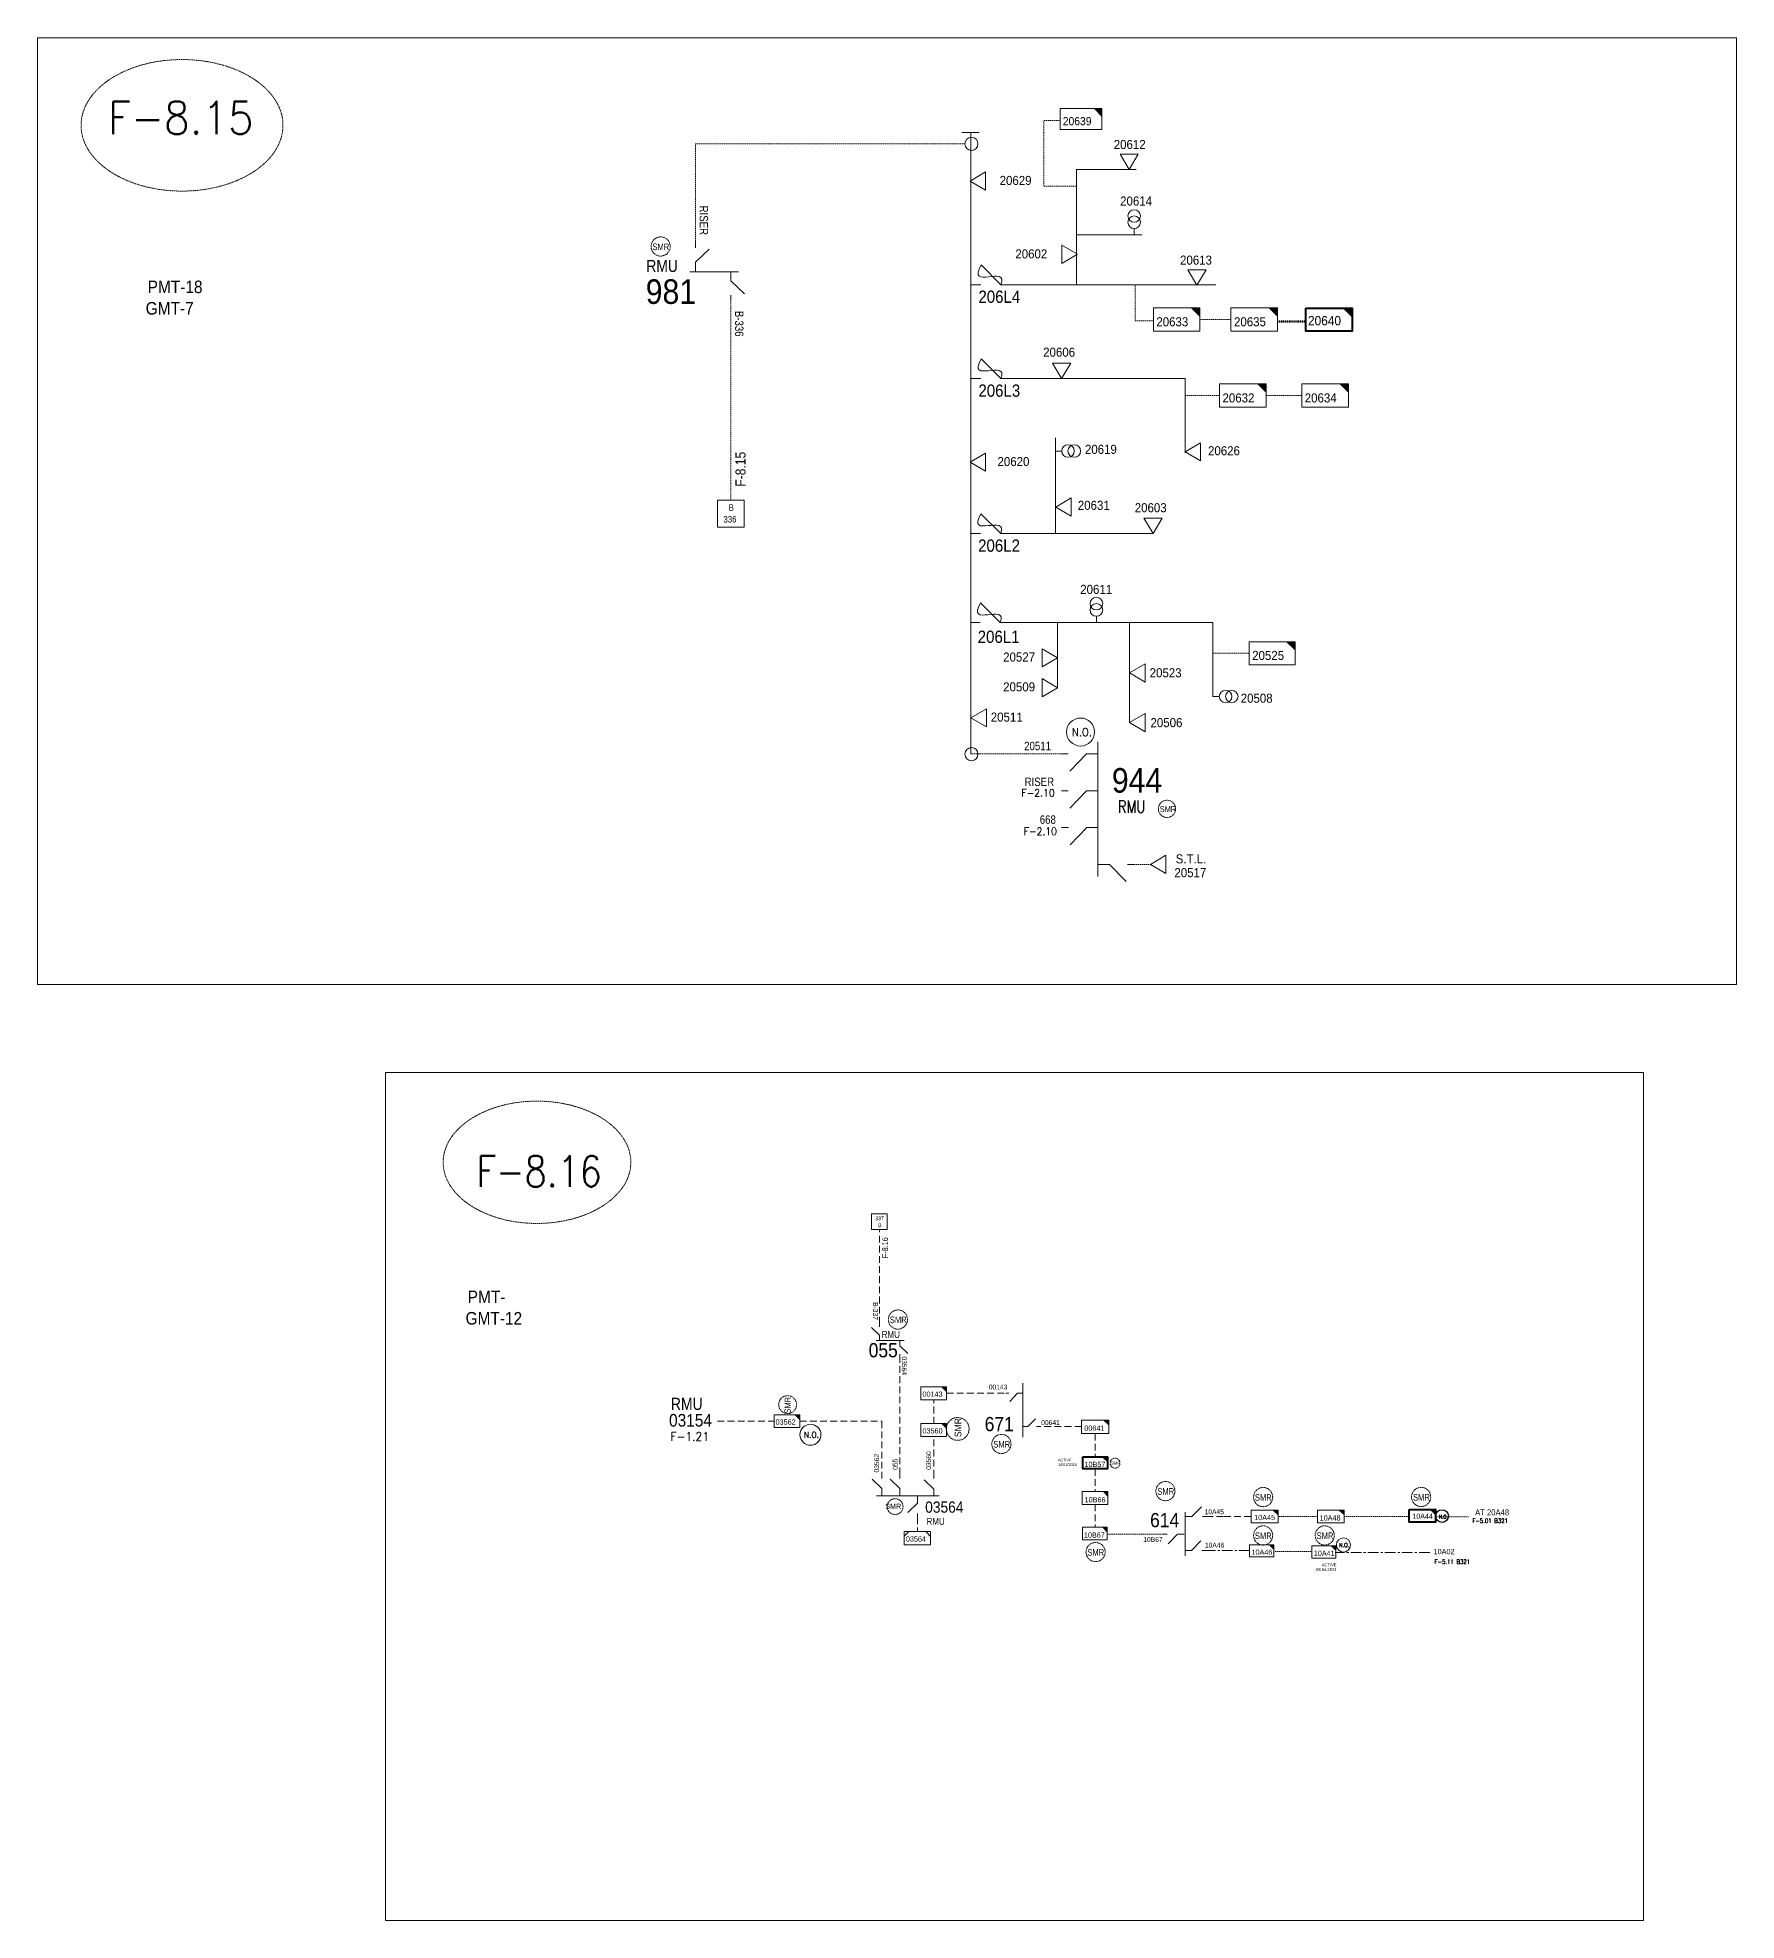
# Model space of a CAD drawing. Header units: metres. Extents: x 65984 to 144644, y -19036 to 23726.
# Drawn here: x 95911 to 97108, y 4338 to 5664 of the extents above; entities that cross this region are included whole.
import ezdxf
from ezdxf.enums import TextEntityAlignment as Align

# ---------------------------------------------------------------- set-up
doc = ezdxf.new("R2010")
doc.units = ezdxf.units.M
doc.header["$MEASUREMENT"] = 0
for name, pattern in [('( Center )', [2, 1.25, -0.25, 0.25, -0.25]), ('DGN Style 2', [0.023128, 0, -0.023128]), ('DGN Style 3', [0.013877, 0, -0.013877]), ('HIDDEN2', [2381.25, 1587.5, -793.75])]:
    doc.linetypes.add(name, pattern=pattern)
doc.layers.get('0').update_dxf_attribs({"color": 95, "lineweight": 40})
for name, color, linetype, lineweight in [('d_eos', 111, 'Continuous', 40), ('d_eos no', 121, 'Continuous', 40), ('d_fco', 5, 'Continuous', 40), ('d_fco text', 95, 'Continuous', 40), ('d_oh branch', 94, 'Continuous', 40), ('d_switch', 95, 'Continuous', 40), ('d_tf', 1, 'Continuous', 40), ('d_tf no', 6, 'Continuous', 40), ('d_tf_200', 1, 'Continuous', 40), ('d_ug cable', 95, 'Continuous', 40), ('d_unit sub', 7, 'Continuous', 40), ('FDR  1  05', 172, 'Continuous', 40), ('FDR  1  16', 234, 'Continuous', 40), ('fedr no', 95, 'Continuous', 40), ('GRID STATION  04', 7, 'Continuous', 40), ('Level 37', 7, 'Continuous', 0), ('O H MAIN FEEDER', 4, 'Continuous', 100), ('SW N O', 114, 'Continuous', 30)]:
    doc.layers.add(name, color=color, linetype=linetype, lineweight=lineweight)
doc.styles.add('NASKHF', font='naskhf.shx', dxfattribs={"height": 8})
doc.styles.get("Standard").update_dxf_attribs({"font": 'txt.shx'})
doc.styles.add('Style-Arial', font='arial.ttf')
doc.styles.add('Style-ENGINEERING', font='ENGINEERING.shx')
doc.styles.add('Style-msdefault', font='msdefault.shx')
doc.styles.add('Style-STANDARD', font='STANDARD.shx')

# ---------------------------------------------------------------- blocks, each defined once
blk = doc.blocks.new('*U1286')
at = {"layer": 'd_eos', "color": 2, "linetype": 'Continuous', "lineweight": 13, "ltscale": 0.542324}
for p, q in [((-7.2, 3.8), (-12.7, 9.1)), ((-7.2, 9.6), (-7.2, 11.8)), ((-7.2, 9.6), (-7.2, 11.8)), ((-7.2, 0.1), (-7.2, 3.8)), ((-9.6, -0.1), (10.2, -0.1)), ((7.2, -0.1), (7.2, -3.8)), ((7.2, -3.8), (12.7, -9.1)), ((7.2, -9.6), (7.2, -11.8))]:
    blk.add_line(p, q, dxfattribs=at)
at = {"layer": 'd_ug cable', "color": 2, "linetype": 'DGN Style 2', "lineweight": 13, "flags": 128}
blk.add_lwpolyline([(7.2, -11.8), (7.2, -11.8)], close=True, dxfattribs=at)
blk = doc.blocks.new('TF_8')
at = {"color": 0, "linetype": 'ByBlock', "lineweight": -2}
blk.add_line((6.3, 4.95), (9.9, 1.35), dxfattribs=at)
blk.add_3dface([(-10.1, 4.95), (9.9, 4.95), (9.9, -5.05), (-10.1, -5.05)], dxfattribs=at)
blk = doc.blocks.new('exist.us-1000kva')
at = {"color": 0, "linetype": 'ByBlock', "lineweight": -2, "flags": 128}
blk.add_lwpolyline([(40, 12.9), (32.8, 20), (40, 20)], close=True, dxfattribs=at)
at = {"color": 0, "linetype": 'ByBlock', "lineweight": -2, "extrusion": (0, 0, -1)}
blk.add_solid([(-40, 12.9), (-32.8, 20), (-40, 20)], dxfattribs=at)
at = {"color": 0, "linetype": 'ByBlock', "lineweight": -2, "xscale": 2, "yscale": 2}
blk.add_blockref('TF_8', (20.2, 10.1), dxfattribs=at)
blk = doc.blocks.new('*U1372')
at = {"layer": 'd_eos', "color": 2, "linetype": 'Continuous', "lineweight": 13, "ltscale": 0.937135}
for p, q in [((-10.92, 12.05), (-10.92, 14.82)), ((-10.92, 4.75), (-4.06, 11.41)), ((-10.93, 0.2), (-10.93, 4.75)), ((-13.93, -0.16), (10.87, -0.16)), ((7.07, -0.16), (7.07, -4.72)), ((7.08, -4.72), (13.94, -11.38)), ((7.07, -12.02), (7.07, -14.78))]:
    blk.add_line(p, q, dxfattribs=at)
at = {"layer": 'd_ug cable', "color": 2, "linetype": 'DGN Style 2', "lineweight": 13, "flags": 128}
blk.add_lwpolyline([(7.07, -14.78), (7.07, -14.78)], close=True, dxfattribs=at)
blk = doc.blocks.new('*U1373')
at = {"layer": 'd_fco', "color": 7, "linetype": 'Continuous', "lineweight": 13}
blk.add_line((-4.6, 4.2), (-10.1, 4.2), dxfattribs=at)
at = {"layer": 'd_fco', "color": 7, "linetype": 'Continuous', "lineweight": 13, "extrusion": (0, 0, -1), "flags": 128}
blk.add_lwpolyline([(-13.8, 4.2), (-7.1, 4.2), (4.4, -7.3)], dxfattribs=at)
at = {"layer": 'd_fco', "color": 7, "linetype": 'Continuous', "lineweight": 13}
blk.add_open_spline([(-4.4, -7.3), (-13, 7.7), (11.6, -7.7), (7.1, 4.2)], degree=3, dxfattribs=at)
blk = doc.blocks.new('TFU_157')
at = {"layer": 'd_tf_200', "color": 70, "linetype": 'Continuous', "lineweight": 13, "true_color": 0x60ff21}
blk.add_line((0, 10), (0, 0), dxfattribs=at)
for centre in [(0, 30), (0, 20)]:
    blk.add_circle(centre, 10, dxfattribs=at)
blk = doc.blocks.new('*U1012')
at = {"layer": 'd_fco', "color": 7, "linetype": 'Continuous', "lineweight": 13}
blk.add_line((-4.6, 4.2), (-10.1, 4.2), dxfattribs=at)
at = {"layer": 'd_fco', "color": 7, "linetype": 'Continuous', "lineweight": 13, "flags": 128}
blk.add_lwpolyline([(13, 4.2), (7.1, 4.2), (-4.4, -7.3)], dxfattribs=at)
at = {"layer": 'd_fco', "color": 7, "linetype": 'Continuous', "lineweight": 13}
blk.add_open_spline([(-4.4, -7.3), (-13, 7.7), (11.6, -7.7), (7.1, 4.2)], degree=3, dxfattribs=at)
blk = doc.blocks.new('*U3108')
at = {"layer": 'd_unit sub', "color": 7, "linetype": 'Continuous', "lineweight": 13, "flags": 128}
for points in [[(-9.5, 1.4), (-6.1, 4.7), (-9.5, 4.7)], [(9.5, 1.3), (6, 4.7), (9.5, 4.7)]]:
    blk.add_lwpolyline(points, close=True, dxfattribs=at)
at = {"layer": 'd_unit sub', "color": 7, "linetype": 'Continuous', "lineweight": 13, "xscale": 0.94866334575076, "yscale": 0.94866334575076, "zscale": 0.4380515265747434, "rotation": 359.9999999999999}
blk.add_blockref('TF_8', (0.1, 0), dxfattribs=at)
blk = doc.blocks.new('TRA1_1324')
at = {"layer": 'd_tf', "color": 70, "linetype": 'Continuous', "lineweight": 13, "ltscale": 0.000373019, "true_color": 0x60ff21, "extrusion": (0, 0, -1), "flags": 128}
blk.add_lwpolyline([(-10, -17), (0, 0), (10, -17)], close=True, dxfattribs=at)
blk = doc.blocks.new('TRA1_1323')
at = {"layer": 'd_tf', "color": 70, "linetype": 'Continuous', "lineweight": 13, "ltscale": 0.000373019, "true_color": 0x60ff21, "xscale": 1.000046566207833, "yscale": 1.000046566207833, "zscale": 1.000046566207833, "rotation": 180}
blk.add_blockref('TRA1_1324', (0, 0), dxfattribs=at)
blk = doc.blocks.new('TRA1_1326')
at = {"layer": 'd_tf', "color": 70, "linetype": 'Continuous', "lineweight": 13, "ltscale": 0.000372867, "true_color": 0x60ff21, "flags": 128}
blk.add_lwpolyline([(10, -17), (0, 0), (-10, -17)], close=True, dxfattribs=at)
blk = doc.blocks.new('TRA1_1325')
at = {"layer": 'd_tf', "color": 70, "linetype": 'Continuous', "lineweight": 13, "ltscale": 0.000372867, "true_color": 0x60ff21, "xscale": 1.000046566207834, "yscale": 1.000046566207834, "zscale": 1.000046566207834, "rotation": 180}
blk.add_blockref('TRA1_1326', (0, 0), dxfattribs=at)
blk = doc.blocks.new('TRA1_1328')
at = {"layer": 'd_tf', "color": 70, "linetype": 'Continuous', "lineweight": 13, "ltscale": 0.000373019, "true_color": 0x60ff21, "extrusion": (0, 0, -1), "flags": 128}
blk.add_lwpolyline([(-10, -17), (0, 0), (10, -17)], close=True, dxfattribs=at)
blk = doc.blocks.new('TRA1_1327')
at = {"layer": 'd_tf', "color": 70, "linetype": 'Continuous', "lineweight": 13, "ltscale": 0.000373019, "true_color": 0x60ff21, "xscale": 1.000046566207833, "yscale": 1.000046566207833, "zscale": 1.000046566207833, "rotation": 180}
blk.add_blockref('TRA1_1328', (0, 0), dxfattribs=at)
blk = doc.blocks.new('TRA1_1330')
at = {"layer": 'd_tf', "color": 40, "linetype": 'Continuous', "lineweight": 13, "ltscale": 0.000373019, "extrusion": (0, 0, -1), "flags": 128}
blk.add_lwpolyline([(-10, -17), (0, 0), (10, -17)], close=True, dxfattribs=at)
blk = doc.blocks.new('TRA1_1329')
at = {"layer": 'd_tf', "color": 40, "linetype": 'Continuous', "lineweight": 13, "ltscale": 0.000373019, "xscale": 1.000046566207833, "yscale": 1.000046566207833, "zscale": 1.000046566207833, "rotation": 180}
blk.add_blockref('TRA1_1330', (0, 0), dxfattribs=at)
blk = doc.blocks.new('*U893')
at = {"layer": 'SW N O', "color": 3, "lineweight": 13}
blk.add_circle((0, 0), 16.8, dxfattribs=at)
at = {"layer": 'SW N O', "color": 3, "lineweight": 13, "style": 'Style-STANDARD'}
blk.add_text('N.O.', height=9.6, dxfattribs=at).set_placement((1.7, -0.2), align=Align.MIDDLE_CENTER)
blk = doc.blocks.new('*U3833')
at = {"layer": 'SW N O', "color": 80}
blk.add_circle((0, 0), 16.8, dxfattribs=at)
at = {"layer": 'SW N O', "color": 80, "insert": (1.7, -1.8), "char_height": 9.6, "attachment_point": 5, "line_spacing_factor": 0.6, "style": 'Style-STANDARD'}
blk.add_mtext('N.O', dxfattribs=at)

msp = doc.modelspace()

# ---------------------------------------------------------------- linework, layer by layer
at = {"layer": 'd_eos', "color": 7, "linetype": 'Continuous', "lineweight": 13, "ltscale": 0.827019}
for p, q in [((96637.1, 5159.6), (96632.2, 5159.6)), ((96649.9, 5159.6), (96638.2, 5147.5)), ((96658, 5159.6), (96649.9, 5159.6)), ((96637.1, 5133.6), (96632.2, 5133.6)), ((96649.9, 5133.6), (96638.2, 5121.5)), ((96637.3, 5107.7), (96632.4, 5107.7)), ((96650.1, 5107.7), (96638.4, 5095.6)), ((96658.2, 5107.7), (96650.1, 5107.7)), ((96658, 5081.8), (96666, 5081.8)), ((96666, 5081.8), (96677.8, 5069.7)), ((96678.9, 5081.8), (96683.7, 5081.8))]:
    msp.add_line(p, q, dxfattribs=at)
at = {"layer": 'd_eos', "color": 2, "linetype": 'Continuous', "lineweight": 13, "ltscale": 0.827019}
for p, q in [((96658, 5073.2), (96658, 5168.2)), ((96658, 5133.6), (96649.9, 5133.6))]:
    msp.add_line(p, q, dxfattribs=at)
at = {"layer": 'd_eos', "color": 7, "linetype": 'Continuous', "lineweight": 13, "ltscale": 0.54966}
for p, q in [((96595.3, 4709.5), (96593, 4709.5)), ((96604.9, 4709.5), (96601.2, 4709.5)), ((96608.7, 4686), (96614.1, 4691.6)), ((96614.6, 4686), (96616.9, 4686))]:
    msp.add_line(p, q, dxfattribs=at)
at = {"layer": 'd_eos', "color": 2, "linetype": 'Continuous', "lineweight": 13, "ltscale": 0.54966}
for p, q in [((96601.2, 4709.5), (96595.8, 4703.8)), ((96605, 4716.5), (96605, 4678.7)), ((96605, 4686), (96608.7, 4686))]:
    msp.add_line(p, q, dxfattribs=at)
at = {"layer": 'd_eos', "color": 2, "linetype": 'Continuous', "lineweight": 13, "ltscale": 0.625574}
for p, q in [((96505.8, 4649.6), (96505.8, 4652.4)), ((96518.5, 4649.6), (96518.5, 4652.4)), ((96542.4, 4649.6), (96542.4, 4652.4)), ((96505.8, 4642.4), (96498.9, 4649)), ((96505.8, 4637.4), (96505.8, 4642.4)), ((96518.5, 4642.4), (96511.7, 4649)), ((96518.5, 4637.4), (96518.5, 4642.4)), ((96542.3, 4642), (96535.5, 4648.6)), ((96542.3, 4637.4), (96542.3, 4642)), ((96501.9, 4637.4), (96546.1, 4637.4)), ((96530.8, 4632.2), (96524, 4625.6)), ((96530.8, 4637.4), (96530.8, 4632.2)), ((96719.3, 4625.7), (96719.3, 4595.1)), ((96724.2, 4622.7), (96730.9, 4629.5)), ((96530.8, 4624.9), (96530.8, 4622.1)), ((96719.6, 4622.7), (96724.2, 4622.7)), ((96714.1, 4610.3), (96707.4, 4603.5)), ((96718.6, 4610.3), (96714.1, 4610.3)), ((96723.8, 4598.9), (96730.5, 4605.7)), ((96719.3, 4598.9), (96723.8, 4598.9))]:
    msp.add_line(p, q, dxfattribs=at)
at = {"layer": 'd_eos', "color": 7, "linetype": 'Continuous', "lineweight": 13, "ltscale": 0.625574}
for p, q in [((96731.5, 4622.7), (96734.3, 4622.7)), ((96706.8, 4610.3), (96704, 4610.3)), ((96731.1, 4598.9), (96733.9, 4598.9))]:
    msp.add_line(p, q, dxfattribs=at)
at = {"layer": 'd_oh branch', "color": 70, "linetype": 'Continuous', "lineweight": 13, "true_color": 0x60ff21}
for p, q in [((96642.9, 5570.9), (96642.9, 5489.9)), ((96685, 5570.9), (96642.9, 5570.9)), ((96688.8, 5525), (96642.9, 5525)), ((96741, 5489.9), (96594.4, 5489.9)), ((96719.5, 5423.8), (96594.6, 5423.8)), ((96719.5, 5371.5), (96719.5, 5423.8)), ((96628, 5314.7), (96628, 5382.2)), ((96696.8, 5314.7), (96592.9, 5314.7)), ((96739, 5252), (96593.1, 5252)), ((96629.5, 5206.2), (96629.5, 5252)), ((96680.3, 5181.6), (96680.3, 5252)), ((96739, 5200), (96739, 5252))]:
    msp.add_line(p, q, dxfattribs=at)
at = {"layer": 'd_ug cable', "color": 70, "linetype": 'DGN Style 3', "lineweight": 13, "true_color": 0x60ff21}
for p, q in [((96642.9, 5559.2), (96619.8, 5559.2)), ((96729.8, 5465.5), (96751.6, 5465.5)), ((96743.6, 5411.9), (96719.5, 5411.9)), ((96776.5, 5411.9), (96801.5, 5411.9)), ((96764.5, 5230.5), (96739.1, 5230.5)), ((96632.2, 5159.6), (96568.5, 5159.6))]:
    msp.add_line(p, q, dxfattribs=at)
at = {"layer": 'd_ug cable', "color": 70, "linetype": 'DGN Style 3', "lineweight": 100, "true_color": 0x60ff21}
msp.add_line((96784.5, 5464.1), (96804.5, 5464.1), dxfattribs=at)
at = {"layer": 'd_ug cable', "color": 251, "linetype": 'DGN Style 3', "lineweight": 13}
msp.add_line((96695.1, 5081.8), (96683.7, 5081.8), dxfattribs=at)
at = {"layer": 'd_ug cable', "color": 7, "linetype": 'HIDDEN2', "lineweight": 13, "ltscale": 0.003}
for p, q in [((96542.4, 4688.2), (96542.4, 4704.9)), ((96656, 4681.1), (96656, 4664.8)), ((96656, 4656.2), (96656, 4640.3)), ((96656, 4631.3), (96656, 4615.2)), ((96530.8, 4622.1), (96530.8, 4612.1))]:
    msp.add_line(p, q, dxfattribs=at)
at = {"layer": 'd_ug cable', "color": 70, "linetype": 'DGN Style 3', "lineweight": 13, "true_color": 0x60ff21, "flags": 128}
for points in [[(96631.3, 5605.6), (96619.8, 5605.6), (96619.8, 5559.3)], [(96564.3, 5589), (96374.5, 5589), (96374.5, 5519.7)], [(96697, 5464.5), (96684.2, 5464.5), (96684.2, 5489.9)], [(96399.4, 5480), (96399.4, 5338.2)]]:
    msp.add_lwpolyline(points, dxfattribs=at)
at = {"layer": 'd_ug cable', "color": 7, "linetype": 'HIDDEN2', "lineweight": 13, "ltscale": 0.003}
for points in [[(96504.1, 4758.5), (96504.1, 4824.8)], [(96518.5, 4652.4), (96518.5, 4734.8)], [(96551.4, 4709.5), (96593, 4709.5)], [(96448, 4694.4), (96448, 4689.8), (96505.8, 4689.8), (96505.8, 4652.4)], [(96542.4, 4650.8), (96542.4, 4679.1)], [(96646.4, 4686), (96616.9, 4686)], [(96734.3, 4622.7), (96746.7, 4622.7), (96746.7, 4622.7), (96766, 4622.7)]]:
    msp.add_lwpolyline(points, dxfattribs=at)
at = {"layer": 'd_ug cable', "color": 20, "linetype": 'HIDDEN2', "lineweight": 13, "ltscale": 0.003}
msp.add_lwpolyline([(96390, 4689.8), (96429.9, 4689.8)], dxfattribs=at)
at = {"layer": 'd_ug cable', "color": 7, "linetype": 'DGN Style 3', "lineweight": 13, "flags": 128}
for points in [[(96784.9, 4622.8), (96812.7, 4622.8)], [(96831.3, 4622.8), (96877.2, 4622.8)], [(96896, 4622.6), (96918.9, 4622.6)], [(96704, 4610.3), (96664.4, 4610.3)], [(96782.5, 4598), (96808.9, 4598)]]:
    msp.add_lwpolyline(points, dxfattribs=at)
at = {"layer": 'd_ug cable', "color": 2, "linetype": 'DGN Style 3', "lineweight": 13}
for centre, radius in [((96350, 5516.8), 6.75), ((96706.6, 5120.9), 6.08), ((96517.1, 4761.4), 6.75), ((96439.4, 4701.5), 6.3), ((96559.2, 4684.4), 8.03), ((96590, 4673.8), 6.75), ((96670, 4660.3), 3.48), ((96705.5, 4640.6), 6.75), ((96774.3, 4636.4), 6.75), ((96885.6, 4636.5), 6.75), ((96515.1, 4629.7), 5.6), ((96774.3, 4609.4), 6.75), ((96817.7, 4609.4), 6.75), ((96656.3, 4597.7), 6.75)]:
    msp.add_circle(centre, radius, dxfattribs=at)
at = {"layer": 'FDR  1  16', "color": 7, "linetype": '( Center )', "lineweight": 13, "ltscale": 6, "flags": 128}
for points in [[(96764.8, 4598.9), (96764.8, 4598.9), (96733.9, 4598.9)], [(96891.6, 4597.3), (96825, 4597.3)]]:
    msp.add_lwpolyline(points, dxfattribs=at)
at = {"layer": 'fedr no', "color": 82, "linetype": 'DGN Style 3', "lineweight": 13, "true_color": 0x1dc70e}
for centre, major_axis in [((96012.9, 5602.1), (71.1, 0)), ((96262.9, 4872.1), (66.1, 0))]:
    msp.add_ellipse(centre, major_axis=major_axis, ratio=0.651175, dxfattribs=at)
at = {"layer": 'GRID STATION  04', "color": 70, "linetype": 'Continuous', "lineweight": 13, "ltscale": 0.756816, "true_color": 0x60ff21, "flags": 128}
msp.add_lwpolyline([(96390, 5319.3), (96390, 5338.2), (96408.9, 5338.2), (96408.9, 5319.3)], close=True, dxfattribs=at)
at = {"layer": 'GRID STATION  04', "color": 7, "linetype": 'Continuous', "lineweight": 13, "ltscale": 0.437972, "flags": 128}
msp.add_lwpolyline([(96498.6, 4835.8), (96498.6, 4824.8), (96509.6, 4824.8), (96509.6, 4835.8)], close=True, dxfattribs=at)
at = {"layer": 'O H MAIN FEEDER', "color": 40, "lineweight": 13, "ltscale": 51.84}
msp.add_line((96562, 5597), (96574.4, 5597), dxfattribs=at)
at = {"layer": 'O H MAIN FEEDER', "color": 70, "lineweight": 13, "ltscale": 0.843792, "true_color": 0x60ff21}
msp.add_line((96568.5, 5159.4), (96568.5, 5588.9), dxfattribs=at)
at = {"layer": 'O H MAIN FEEDER', "color": 140, "linetype": 'Continuous', "lineweight": 13, "flags": 128}
for points in [[(95911.2, 5663.8), (97107.6, 5663.8), (97107.6, 4997.2), (95911.2, 4997.2)], [(96156.2, 4935.4), (97042.3, 4935.4), (97042.3, 4338.4), (96156.2, 4338.4)]]:
    msp.add_lwpolyline(points, close=True, dxfattribs=at)
at = {"layer": 'O H MAIN FEEDER', "color": 70, "lineweight": 13, "ltscale": 51.84, "true_color": 0x60ff21, "flags": 128}
msp.add_lwpolyline([(96568.5, 5588.9), (96568.5, 5597)], dxfattribs=at)
at = {"layer": 'O H MAIN FEEDER', "color": 70, "lineweight": 13, "ltscale": 0.843792, "true_color": 0x60ff21}
for centre in [(96568.9, 5589), (96568.9, 5159.4)]:
    msp.add_circle(centre, 4.59, dxfattribs=at)

# ---------------------------------------------------------------- block references
at = {"layer": 'd_eos', "color": 2, "linetype": 'Continuous', "lineweight": 13, "ltscale": 0.937135, "xscale": 1.383060177592115, "yscale": 1.383060177592115, "zscale": 1.383060177592115}
msp.add_blockref('*U1372', (96389.7, 5499.2), dxfattribs=at)
at = {"layer": 'd_eos', "color": 2, "linetype": 'Continuous', "lineweight": 13, "ltscale": 0.542324}
msp.add_blockref('*U1286', (96511.3, 4746.7), dxfattribs=at)
at = {"layer": 'd_fco', "color": 7, "linetype": 'Continuous', "lineweight": 13, "extrusion": (0, 0, -1), "xscale": 1.2096, "yscale": 1.2096, "zscale": 1.2096, "rotation": 180.0000000006002}
for name, p in [('*U1373', (-96581.1, 5495)), ('*U1373', (-96581.1, 5428.9)), ('*U1373', (-96580.9, 5319.8)), ('*U1012', (-96580.6, 5257.1))]:
    msp.add_blockref(name, p, dxfattribs=at)
at = {"layer": 'd_tf', "color": 70, "linetype": 'Continuous', "lineweight": 13, "ltscale": 0.000373019, "true_color": 0x60ff21, "xscale": 0.6393599999999999, "yscale": 0.6393599999999999, "zscale": 0.6393599999999999}
for p, rotation in [((96679.9, 5570.9), 359.9999999999999), ((96719.3, 5372.2), 269.9999999999999), ((96628.3, 5333.4), 269.9999999999999), ((96696.8, 5314.7), 359.9999999999999), ((96680.3, 5216.6), 269.9999999999999), ((96568.5, 5185), 269.9999999999999), ((96680.3, 5181.6), 269.9999999999999)]:
    msp.add_blockref('TRA1_1327', p, dxfattribs=dict(at, rotation=rotation))
at = {"layer": 'd_tf', "color": 70, "linetype": 'Continuous', "lineweight": 13, "ltscale": 0.000373019, "true_color": 0x60ff21, "extrusion": (0, 0, -1)}
for name, p, xscale, yscale, zscale, rotation in [('TRA1_1323', (-96568, 5562.9), 0.6393599999999999, 0.6393599999999999, 0.6393599999999999, 90.0000078462949), ('TRA1_1327', (-96727.7, 5489.5), 0.6393599999999999, 0.6393599999999999, 0.6393599999999999, 359.9999999999999), ('TRA1_1327', (-96632.4, 5423.8), 0.6393599999999999, 0.6393599999999999, 0.6393599999999999, 359.9999999999999), ('TRA1_1323', (-96568, 5365), 0.6393599999999998, 0.6393599999999998, 0.6393599999999998, 90.00000784655104), ('TRA1_1327', (-96629.5, 5227.2), 0.6393599999999999, 0.6393599999999999, 0.6393599999999999, 269.9999999999999), ('TRA1_1327', (-96629.5, 5206.2), 0.6393599999999999, 0.6393599999999999, 0.6393599999999999, 269.9999999999999)]:
    msp.add_blockref(name, p, dxfattribs=dict(at, xscale=xscale, yscale=yscale, zscale=zscale, rotation=rotation))
at = {"layer": 'd_tf', "color": 70, "linetype": 'Continuous', "lineweight": 13, "ltscale": 0.000372867, "true_color": 0x60ff21, "xscale": 0.6393599999999999, "yscale": 0.6393599999999999, "zscale": 0.6393599999999999, "rotation": 89.99999999999997}
msp.add_blockref('TRA1_1325', (96643.5, 5511.3), dxfattribs=at)
at = {"layer": 'd_tf', "color": 40, "linetype": 'Continuous', "lineweight": 13, "ltscale": 0.000373019, "extrusion": (0, 0, -1), "xscale": 0.6393599999999999, "yscale": 0.6393599999999999, "zscale": 0.6393599999999999, "rotation": 89.99999999999999}
msp.add_blockref('TRA1_1329', (-96695, 5081.8), dxfattribs=at)
at = {"layer": 'd_tf no', "color": 2, "linetype": 'Continuous', "lineweight": 40, "xscale": 0.4304683890642736, "yscale": 0.4304683890642736, "zscale": 0.4017882025705384, "rotation": 359.9999999999999}
msp.add_blockref('exist.us-1000kva', (96647.4, 4656.2), dxfattribs=at)
at = {"layer": 'd_tf_200', "color": 70, "linetype": 'Continuous', "lineweight": 13, "true_color": 0x60ff21, "xscale": 0.4424671180695325, "yscale": 0.4424671180695325, "zscale": 0.4424671180695325}
for p, rotation in [((96683.5, 5525), 359.9999999999999), ((96628, 5372.8), 269.9999999999998), ((96656.9, 5252.1), 359.9999999999999), ((96739, 5200), 269.9999999999998)]:
    msp.add_blockref('TFU_157', p, dxfattribs=dict(at, rotation=rotation))
at = {"layer": 'd_unit sub', "color": 7, "linetype": 'Continuous', "lineweight": 13, "xscale": 0.4524086167690724, "yscale": 0.4524086167690724, "zscale": 0.4267622666565712, "rotation": 359.9999999999999}
msp.add_blockref('exist.us-1000kva', (96533.3, 4704.9), dxfattribs=at)
at = {"layer": 'd_unit sub', "color": 2, "linetype": 'Continuous', "lineweight": 13, "xscale": 0.4524086167690724, "yscale": 0.4524086167690724, "zscale": 0.4267622666565712, "rotation": 359.9999999999999}
for p in [(96429.9, 4685.3), (96533.3, 4679.1)]:
    msp.add_blockref('exist.us-1000kva', p, dxfattribs=at)
at = {"layer": 'd_unit sub', "color": 7, "linetype": 'Continuous', "lineweight": 13, "xscale": 0.9742284657550533, "yscale": 0.9742284657550533, "zscale": 0.9742284657550533}
msp.add_blockref('*U3108', (96530.8, 4607.5), dxfattribs=at)
at = {"layer": 'FDR  1  05', "color": 70, "linetype": 'Continuous', "lineweight": 13, "true_color": 0x60ff21, "rotation": 359.9999999999999}
for p, xscale, yscale, zscale in [((96631.3, 5599.1), 0.7377682178559595, 0.7377682178559595, 0.6637006771042997), ((96697, 5457.3), 0.8197424642843995, 0.8197424642843995, 0.7374451967825552), ((96751.6, 5457.3), 0.8197424642843995, 0.8197424642843995, 0.7374451967825552), ((96743.6, 5403.7), 0.8223393070346349, 0.8223393070346349, 0.7374451967825552), ((96801.5, 5403.7), 0.8223393070346349, 0.8223393070346349, 0.7374451967825552), ((96764.5, 5222.4), 0.8091212491364315, 0.8091212491364315, 0.7374451967825552)]:
    msp.add_blockref('exist.us-1000kva', p, dxfattribs=dict(at, xscale=xscale, yscale=yscale, zscale=zscale))
at = {"layer": 'FDR  1  05', "color": 70, "linetype": 'Continuous', "lineweight": 40, "true_color": 0x60ff21, "xscale": 0.8132105426334985, "yscale": 0.8132105426334985, "zscale": 0.3456774359918227, "rotation": 359.9999999999999}
msp.add_blockref('exist.us-1000kva', (96804.5, 5457.1), dxfattribs=at)
at = {"layer": 'FDR  1  05', "color": 7, "linetype": 'Continuous', "lineweight": 13, "rotation": 359.9999999999999}
for p, xscale, yscale, zscale in [((96646.4, 4681.1), 0.4781841814282609, 0.4781841814282609, 0.4017882025705384), ((96646.9, 4631.3), 0.453675060828219, 0.453675060828219, 0.4267622666565712), ((96812.5, 4618.3), 0.4699999999999999, 0.45, 0.4267622666565712)]:
    msp.add_blockref('exist.us-1000kva', p, dxfattribs=dict(at, xscale=xscale, yscale=yscale, zscale=zscale))
at = {"layer": 'FDR  1  05', "color": 2, "linetype": 'Continuous', "lineweight": 13, "zscale": 0.4267622666565712, "rotation": 359.9999999999999}
for p, xscale, yscale in [((96766, 4618.2), 0.4699999999999999, 0.45), ((96647, 4606.4), 0.4368182203256382, 0.4368182203256382), ((96764.8, 4594.3), 0.4267622666565712, 0.4267622666565712), ((96808.5, 4593.5), 0.4267622666565712, 0.4267622666565712)]:
    msp.add_blockref('exist.us-1000kva', p, dxfattribs=dict(at, xscale=xscale, yscale=yscale))
at = {"layer": 'FDR  1  05', "color": 2, "linetype": 'Continuous', "lineweight": 40, "xscale": 0.4645447515714472, "yscale": 0.4447768898024495, "zscale": 0.3456774359918227, "rotation": 359.9999999999999}
msp.add_blockref('exist.us-1000kva', (96877.2, 4618.8), dxfattribs=at)
at = {"layer": 'SW N O', "color": 3, "lineweight": 13}
for p, xscale, yscale, zscale in [((96645.7, 5175), 0.5868848762629286, 0.5868848762629286, 0.5868848762629286), ((96455.5, 4680.3), 0.4394339420973077, 0.4394339420973077, 0.4394339420973077), ((96830.9, 4602.7), 0.2950694635422144, 0.2950694635422144, 0.2950694635422144)]:
    msp.add_blockref('*U893', p, dxfattribs=dict(at, xscale=xscale, yscale=yscale, zscale=zscale))
at = {"layer": 'SW N O', "color": 80, "xscale": 0.265562517187993, "yscale": 0.265562517187993, "zscale": 0.265562517187993, "rotation": 359.9999999999999}
msp.add_blockref('*U3833', (96900.3, 4623), dxfattribs=at)

# ---------------------------------------------------------------- texts
at = {"color": 4, "insert": (96826, 4584.4), "char_height": 1.965, "attachment_point": 9}
msp.add_mtext('\\FENGINEERING;\\H1x;\\W1.09375;ACTIVE\\P09.04.2024', dxfattribs=at)
at = {"layer": 'd_eos no', "color": 7, "linetype": 'Continuous', "lineweight": 13, "style": 'Style-Arial', "width": 0.88}
for s, height, p in [('PMT-18', 8.84, (95988.7, 5492.8)), ('GMT-7', 8.84, (95987.3, 5477.7)), ('PMT-', 8.84, (96214.1, 4781.8)), ('GMT-12', 8.84, (96212.6, 4766.7)), ('03154', 8.85, (96355.9, 4694.9))]:
    msp.add_text(s, height=height, dxfattribs=at).set_placement(p, align=Align.TOP_LEFT)
at = {"layer": 'd_eos no', "color": 2, "linetype": 'Continuous', "lineweight": 13, "style": 'Style-Arial', "width": 0.88}
for s, height, p in [('981', 17.28, (96339.5, 5476.4)), ('055', 10, (96496.5, 4734.8))]:
    msp.add_text(s, height=height, dxfattribs=at).set_placement(p)
for s, height, p in [('671', 10, (96578.2, 4692.8)), ('03564', 7.89, (96536.3, 4633.3)), ('614', 10, (96694.7, 4625.2))]:
    msp.add_text(s, height=height, dxfattribs=at).set_placement(p, align=Align.TOP_LEFT)
at = {"layer": 'd_fco text', "color": 7, "linetype": 'Continuous', "lineweight": 13, "char_height": 8.637, "attachment_point": 7, "style": 'NASKHF'}
for s, insert in [('\\Fmsdefault;\\H1x;\\W0.916667;206L4', (96573.8, 5477)), ('\\Fmsdefault;\\H1x;\\W0.916667;206L3', (96573.8, 5410.9)), ('\\Fmsdefault;\\H1x;\\W0.916667;206L2', (96573.6, 5301.8)), ('\\Fmsdefault;\\H1x;\\W0.916667;206L1', (96573.3, 5237.6))]:
    msp.add_mtext(s, dxfattribs=dict(at, insert=insert))
at = {"layer": 'd_switch', "color": 1, "linetype": 'Continuous', "lineweight": 30, "style": 'Style-ENGINEERING', "width": 0.857143}
for p in [(96344.2, 5518.9), (96511.4, 4763.5), (96584.3, 4675.9), (96699.8, 4642.7), (96768.5, 4638.5), (96879.9, 4638.6), (96650.5, 4599.8), (96768.5, 4611.5), (96812, 4611.5)]:
    msp.add_text('SMR', height=4.65, rotation=0.0026, dxfattribs=at).set_placement(p, align=Align.TOP_LEFT)
at = {"layer": 'd_switch', "color": 70, "linetype": 'Continuous', "lineweight": 13, "true_color": 0x60ff21, "style": 'Style-msdefault', "width": 0.9}
msp.add_text('F-8.15', height=7.06, rotation=90, dxfattribs=at).set_placement((96402.7, 5347.7), align=Align.TOP_LEFT)
at = {"layer": 'd_switch', "color": 1, "linetype": 'Continuous', "lineweight": 30, "ltscale": 0.9, "style": 'Style-ENGINEERING', "width": 0.857143}
msp.add_text('SMR', height=4.18, rotation=0.0026, dxfattribs=at).set_placement((96701.5, 5122.8), align=Align.TOP_LEFT)
at = {"layer": 'd_switch', "color": 7, "linetype": 'Continuous', "lineweight": 13}
for s, height, rotation, style, width, p in [('F-8.16', 4.08, 90, 'Style-msdefault', 0.9, (96506, 4819.3)), ('03562', 3.43, 90.0004, 'Style-ENGINEERING', 0.857143, (96500.4, 4666.8)), ('10A45', 3.43, 0.0004, 'Style-ENGINEERING', 0.857143, (96746.7, 4627.8)), ('10B67', 3.43, 0.0004, 'Style-ENGINEERING', 0.857143, (96703.5, 4608.2))]:
    msp.add_text(s, height=height, rotation=rotation, dxfattribs=dict(at, style=style, width=width)).set_placement(p, align=Align.TOP_RIGHT)
at = {"layer": 'd_switch', "color": 3, "linetype": 'Continuous', "lineweight": 13, "style": 'Style-ENGINEERING', "width": 0.857143}
for s, p in [('00143', (96581.1, 4715.6)), ('00641', (96618, 4690.6))]:
    msp.add_text(s, height=3.43, dxfattribs=at).set_placement(p, align=Align.TOP_LEFT)
at = {"layer": 'd_switch', "color": 7, "linetype": 'Continuous', "lineweight": 13, "style": 'Style-ENGINEERING', "width": 0.857143}
for s, p in [('03560', (96537, 4655.6)), ('055', (96513.5, 4655.6))]:
    msp.add_text(s, height=3.43, rotation=89.9996, dxfattribs=at).set_placement(p, align=Align.TOP_LEFT)
msp.add_text('10A46', height=3.43, dxfattribs=at).set_placement((96746.9, 4604.3), align=Align.TOP_RIGHT)
at = {"layer": 'd_tf no', "color": 70, "linetype": 'Continuous', "lineweight": 13, "true_color": 0x60ff21, "style": 'Style-msdefault', "width": 0.945946}
for s, height, p in [('20639', 5.75, (96633.2, 5607.9)), ('20612', 6.39, (96669.1, 5591.8)), ('20614', 6.39, (96673.6, 5552)), ('20602', 6.39, (96599.8, 5514.8)), ('20633', 6.39, (96699.1, 5467)), ('20635', 6.39, (96753.8, 5467)), ('20632', 6.39, (96745.7, 5413.4)), ('20634', 6.39, (96803.6, 5413.4)), ('20619', 6.39, (96648.8, 5377.2)), ('20626', 6.39, (96735.5, 5376.2)), ('20631', 6.39, (96643.8, 5337.8)), ('20603', 6.39, (96683.9, 5336.1)), ('20611', 6.39, (96645.5, 5278.6)), ('20525', 6.39, (96766.6, 5232.1)), ('20523', 6.39, (96694.4, 5219.9)), ('20508', 6.39, (96758.5, 5202)), ('20511', 6.39, (96582.5, 5188.7)), ('20506', 6.39, (96695, 5184.8))]:
    msp.add_text(s, height=height, dxfattribs=at).set_placement(p, align=Align.TOP_LEFT)
for s, p in [('20629', (96611.2, 5566.5)), ('20620', (96609.7, 5368.6)), ('20527', (96613.7, 5231)), ('20509', (96613.7, 5210))]:
    msp.add_text(s, height=6.39, dxfattribs=at).set_placement(p, align=Align.TOP_RIGHT)
for s, p in [('20613', (96715.8, 5504)), ('20606', (96619.4, 5439.2))]:
    msp.add_text(s, height=6.39, dxfattribs=at).set_placement(p)
at = {"layer": 'd_tf no', "color": 70, "linetype": 'Continuous', "lineweight": 40, "true_color": 0x60ff21, "style": 'Style-msdefault', "width": 0.945946}
msp.add_text('20640', height=6.62, dxfattribs=at).set_placement((96805.9, 5467.9), align=Align.TOP_LEFT)
at = {"layer": 'd_tf no', "color": 40, "linetype": 'Continuous', "lineweight": 13, "style": 'Style-msdefault', "width": 0.945946}
for s, p in [('20517', (96734.3, 5079.2)), ('S.T.L.', (96734.3, 5088.9))]:
    msp.add_text(s, height=6.39, dxfattribs=at).set_placement(p, align=Align.TOP_RIGHT)
at = {"layer": 'd_tf no', "color": 7, "linetype": 'Continuous', "lineweight": 13, "style": 'Style-msdefault', "width": 0.945946}
for s, p in [('00143', (96534.4, 4710.7)), ('00641', (96648.4, 4686.8)), ('10B66', (96648.6, 4636.4)), ('10A48', (96814.1, 4623.6)), ('03564', (96522.7, 4608.8))]:
    msp.add_text(s, height=3.7, dxfattribs=at).set_placement(p, align=Align.TOP_LEFT)
at = {"layer": 'd_tf no', "color": 2, "linetype": 'Continuous', "lineweight": 13, "style": 'Style-msdefault', "width": 0.945946}
for s, p in [('03562', (96430.9, 4691.1)), ('03560', (96534.4, 4684.9)), ('10A45', (96768, 4623.9)), ('10B67', (96648.1, 4611.5)), ('10A46', (96766.1, 4599.5)), ('10A41', (96810, 4598.7))]:
    msp.add_text(s, height=3.7, dxfattribs=at).set_placement(p, align=Align.TOP_LEFT)
at = {"layer": 'd_tf no', "color": 1, "linetype": 'Continuous', "lineweight": 13, "style": 'Style-msdefault', "width": 0.947368}
msp.add_text('SMR', height=4.79, rotation=89.9996, dxfattribs=at).set_placement((96557, 4678.6), align=Align.TOP_LEFT)
at = {"layer": 'd_tf no', "color": 1, "linetype": 'Continuous', "lineweight": 40, "style": 'Style-msdefault', "width": 0.945946}
msp.add_text('SMR', height=2.18, dxfattribs=at).set_placement((96667.1, 4661.4), align=Align.TOP_LEFT)
at = {"layer": 'd_tf no', "color": 191, "linetype": 'Continuous', "lineweight": 13, "style": 'Style-msdefault', "width": 0.945946}
msp.add_text('AT 20A48', height=4.26, dxfattribs=at).set_placement((96923.6, 4627.8), align=Align.TOP_LEFT)
at = {"layer": 'd_tf no', "color": 2, "linetype": 'Continuous', "lineweight": 40, "style": 'Style-msdefault', "width": 0.945946}
msp.add_text('10A44', height=3.63, dxfattribs=at).set_placement((96879.4, 4624.8), align=Align.TOP_LEFT)
at = {"layer": 'd_tf no', "color": 215, "linetype": 'Continuous', "lineweight": 13, "style": 'Style-msdefault', "width": 0.945946}
msp.add_text('10A02', height=3.7, dxfattribs=at).set_placement((96894.4, 4599.9), align=Align.TOP_LEFT)
at = {"layer": 'd_tf no', "color": 121, "linetype": 'Continuous', "lineweight": 40, "insert": (96629.8, 4663.4), "char_height": 1.921, "attachment_point": 1, "style": 'NASKHF'}
msp.add_mtext('\\Fmsdefault;\\H1x;\\W0.945946;ACTIVE\\P14/01/2024', dxfattribs=at)
at = {"layer": 'd_tf no', "color": 121, "linetype": 'Continuous', "lineweight": 40, "insert": (96648.5, 4661.3), "char_height": 3.7, "width": 16.077, "attachment_point": 1, "style": 'NASKHF'}
msp.add_mtext('\\Fmsdefault;\\H1x;\\W0.945946;10B57', dxfattribs=at)
at = {"layer": 'fedr no', "color": 6, "linetype": 'Continuous', "lineweight": 13, "style": 'Style-STANDARD', "width": 0.909091}
msp.add_text('F-8.16', height=21.81, dxfattribs=at).set_placement((96264.3, 4865.8), align=Align.MIDDLE_CENTER)
at = {"layer": 'fedr no', "color": 6, "linetype": 'Continuous', "lineweight": 13, "insert": (96012, 5607.4), "char_height": 23.05, "attachment_point": 5, "style": 'Style-STANDARD'}
msp.add_mtext('F-8.15', dxfattribs=at)
at = {"layer": 'fedr no', "color": 2, "linetype": 'Continuous', "lineweight": 40, "attachment_point": 5, "style": 'Style-STANDARD'}
for s, insert, char_height in [('F-2.10', (96615.8, 5132.2), 5.25), ('F-2.10', (96617.4, 5105.1), 5.25), ('F-1.21', (96370.5, 4679.1), 6.12), ('F-5.01 B321', (96934.2, 4619.7), 3.036), ('F-5.11 B321', (96907.6, 4590.9), 3.036)]:
    msp.add_mtext(s, dxfattribs=dict(at, insert=insert, char_height=char_height))
at = {"layer": 'GRID STATION  04', "color": 70, "linetype": 'Continuous', "lineweight": 13, "true_color": 0x60ff21, "style": 'Style-msdefault', "width": 0.888889}
for s, p in [('B', (96397.9, 5335.4)), ('336', (96394.2, 5327.1))]:
    msp.add_text(s, height=4.63, dxfattribs=at).set_placement(p, align=Align.TOP_LEFT)
at = {"layer": 'GRID STATION  04', "color": 7, "linetype": 'Continuous', "lineweight": 13, "style": 'Style-msdefault', "width": 0.888889}
for s, p in [('337', (96501.1, 4831.3)), ('B', (96503.2, 4826.4))]:
    msp.add_text(s, height=2.68, dxfattribs=at).set_placement(p)
at = {"layer": 'Level 37', "color": 7, "linetype": 'Continuous', "lineweight": 13, "style": 'Style-ENGINEERING', "width": 0.857143}
for s, height, p in [('RISER', 5.93, (96383.4, 5545.6)), ('B-336', 5.93, (96408.3, 5471.5)), ('B-337', 3.43, (96503, 4773.7)), ('03564', 3.43, (96523.3, 4735.4))]:
    msp.add_text(s, height=height, rotation=270, dxfattribs=at).set_placement(p, align=Align.TOP_LEFT)
at = {"layer": 'Level 37', "color": 2, "linetype": 'Continuous', "lineweight": 13, "style": 'Style-msdefault', "width": 0.86}
for height, p in [(8.47, (96362.1, 5498.9)), (4.9, (96518.5, 4748.4))]:
    msp.add_text('RMU', height=height, rotation=359.9996, dxfattribs=at).set_placement(p, align=Align.RIGHT)
at = {"layer": 'Level 37', "color": 7, "linetype": 'Continuous', "lineweight": 13, "style": 'Style-ENGINEERING', "width": 0.857143}
for s, p in [('20511', (96606, 5162.2)), ('RISER', (96606.3, 5137)), ('668', (96617, 5110.4))]:
    msp.add_text(s, height=5.93, dxfattribs=at).set_placement(p)
at = {"layer": 'Level 37', "color": 2, "linetype": 'Continuous', "lineweight": 13, "style": 'Style-Arial', "width": 0.88}
msp.add_text('944', height=17.28, dxfattribs=at).set_placement((96667.8, 5149.6), align=Align.TOP_LEFT)
at = {"layer": 'Level 37', "color": 2, "linetype": 'Continuous', "lineweight": 13, "style": 'Style-STANDARD', "width": 0.854701}
msp.add_text('RMU', height=8.63, dxfattribs=at).set_placement((96681.7, 5122.4), align=Align.MIDDLE_CENTER)
at = {"layer": 'Level 37', "color": 1, "linetype": 'Continuous', "lineweight": 13, "style": 'Style-msdefault', "width": 0.86}
msp.add_text('SMR', height=4.38, rotation=89.9996, dxfattribs=at).set_placement((96441.6, 4706.9), align=Align.RIGHT)
at = {"layer": 'Level 37', "color": 1, "linetype": 'Continuous', "lineweight": 13, "ltscale": 1.185975, "style": 'Style-msdefault', "width": 0.86}
msp.add_text('SMR', height=3.68, rotation=359.9996, dxfattribs=at).set_placement((96519.4, 4628.1), align=Align.RIGHT)
at = {"layer": 'Level 37', "color": 2, "linetype": 'Continuous', "lineweight": 13, "style": 'Style-msdefault', "width": 0.86}
msp.add_text('RMU', height=4.9, rotation=0.0004, dxfattribs=at).set_placement((96550.1, 4621.8), align=Align.TOP_RIGHT)
at = {"layer": 'Level 37', "color": 7, "linetype": 'Continuous', "lineweight": 13, "insert": (96357.2, 4706.3), "char_height": 8.525, "attachment_point": 1, "style": 'NASKHF'}
msp.add_mtext('\\Fmsdefault;\\H1x;\\W0.86;RMU', dxfattribs=at)

doc.saveas('drawing.dxf')
